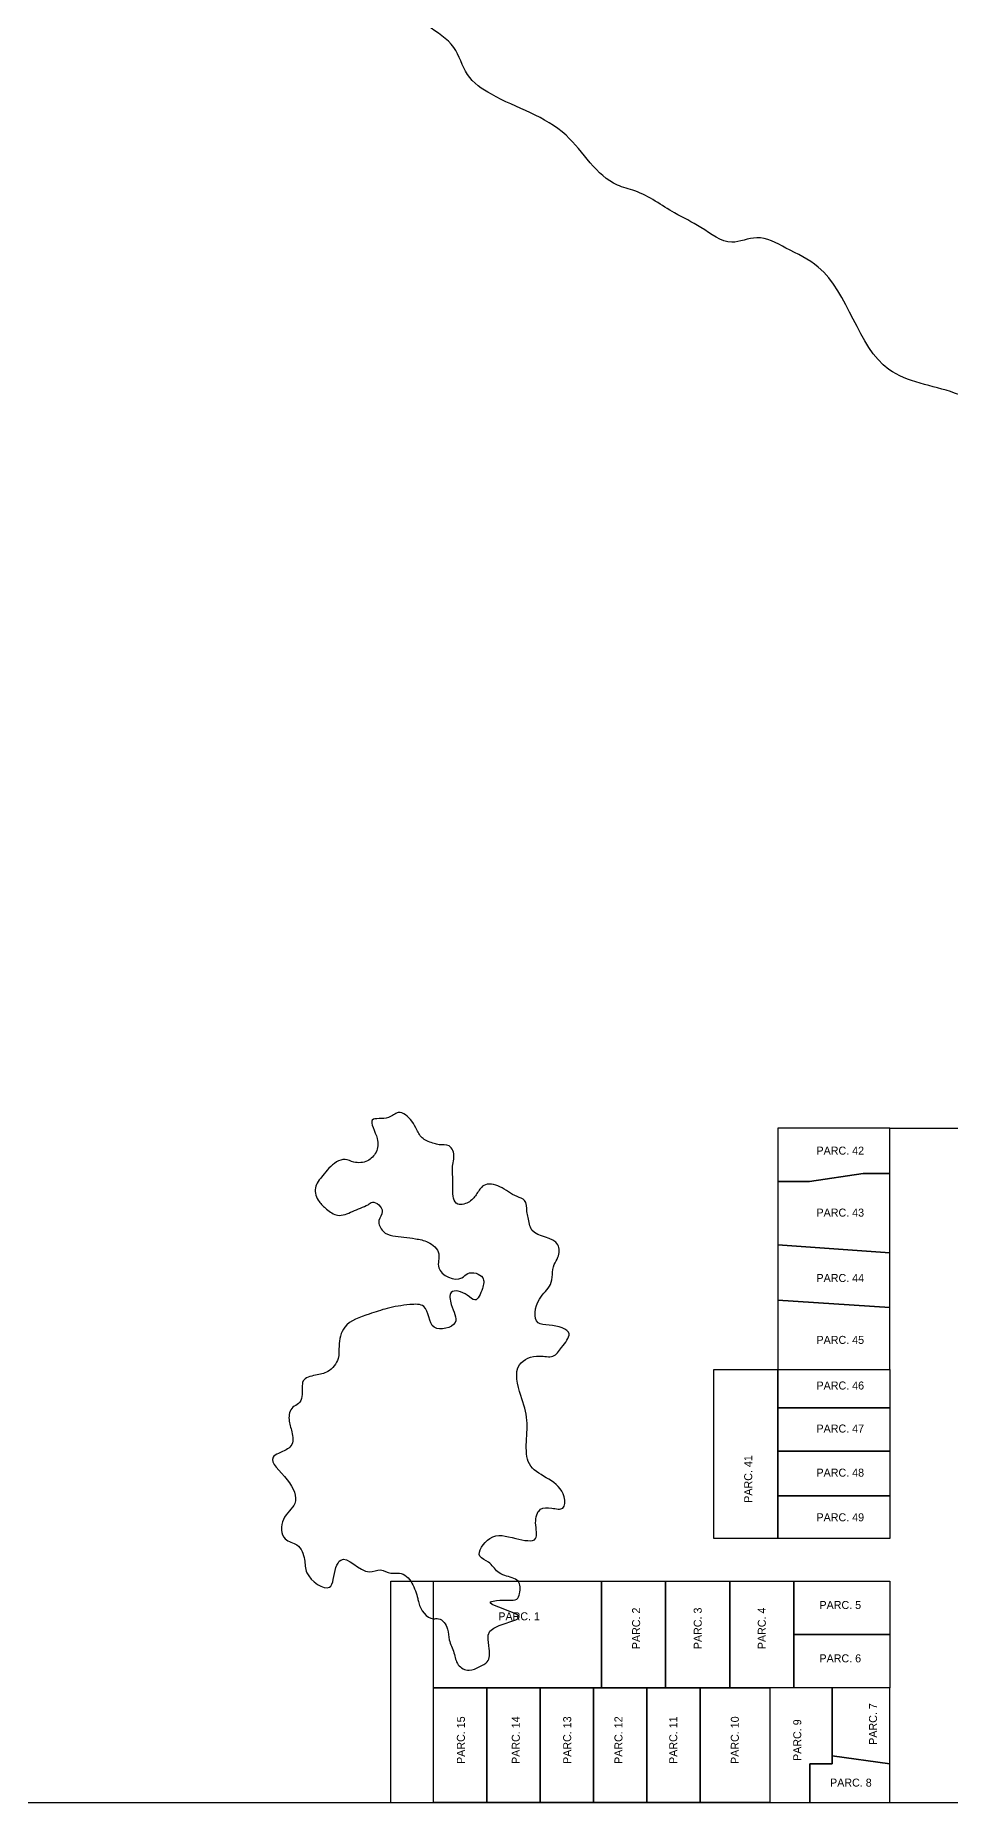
# Model space of a CAD drawing. Header units: millimetres. Extents: x 0 to 6558, y 60 to 10727.
# Drawn here: x 1676.4 to 1847.9, y 8430.1 to 8761.3 of the extents above; entities that cross this region are included whole.
import ezdxf

# ---------------------------------------------------------------- set-up
doc = ezdxf.new("R2010")
doc.units = ezdxf.units.MM
for name, color, linetype, lineweight in [('0 LAGUNA', 140, 'Continuous', 30), ('0 N° DE PARCELA', 255, 'Continuous', 25), ('0 SIG - PARCELAS', 252, 'Continuous', 18)]:
    doc.layers.add(name, color=color, linetype=linetype, lineweight=lineweight)
doc.layers.add('0 SIG - CHACRAS', color=253, linetype='Continuous')
doc.layers.add('PLANO SIN MENSURA BALASTRO', color=252, linetype='Continuous')
doc.styles.add('STYLE1', font='arial.ttf')

msp = doc.modelspace()

# ---------------------------------------------------------------- linework, layer by layer
at = {"layer": '0 LAGUNA'}
for points in [[(1600.476, 9014.937), (1582.902, 9015.366), (1578.033, 9012.039), (1572.396, 9006.407), (1565.99, 9002.823), (1558.046, 9000.263), (1556.509, 8992.328), (1557.021, 8986.952), (1559.584, 8975.689), (1562.402, 8967.753), (1561.633, 8964.169), (1565.477, 8956.49), (1567.784, 8953.93), (1568.809, 8949.834), (1570.602, 8945.738), (1574.958, 8942.923), (1584.245, 8930.42), (1589.29, 8928.26), (1596.858, 8926.46), (1602.263, 8923.94), (1606.947, 8919.62), (1608.749, 8914.94), (1612.713, 8906.301), (1617.398, 8904.501), (1621.001, 8900.901), (1627.848, 8894.421), (1641.181, 8893.341), (1650.91, 8882.182), (1654.153, 8873.542), (1659.198, 8868.502), (1664.964, 8864.543), (1670.008, 8861.303), (1676.134, 8855.903), (1679.377, 8850.503), (1684.783, 8842.943), (1690.933, 8840.276), (1701.075, 8829.828), (1704.878, 8826.979), (1711.85, 8820.33), (1712.167, 8817.164), (1711.216, 8815.898), (1707.413, 8814.948), (1705.511, 8814.948), (1702.659, 8813.998), (1702.025, 8805.766), (1702.976, 8798.167), (1705.511, 8792.785), (1707.413, 8787.719), (1719.247, 8779.334), (1729.208, 8774.261), (1737.02, 8771.334), (1745.028, 8767.237), (1749.911, 8763.14), (1754.794, 8759.042), (1757.333, 8753.969), (1761.825, 8750.262), (1775.818, 8742.584), (1785.431, 8733.255), (1788.727, 8732.157), (1796.143, 8728.041), (1801.087, 8725.298), (1806.855, 8722.554), (1811.524, 8723.377), (1817.017, 8721.456), (1823.059, 8717.889), (1836.314, 8698.706), (1848.615, 8694.282), (1865.343, 8684.943), (1880.595, 8677.571), (1890.928, 8673.147), (1903.72, 8665.774), (1927.829, 8651.029), (1935.701, 8647.096), (1950.462, 8638.741), (1962.27, 8640.215), (1964.238, 8646.605), (1963.254, 8657.418), (1951.938, 8663.316), (1940.129, 8672.164), (1932.257, 8677.079), (1920.941, 8688.875), (1916.021, 8698.214), (1924.877, 8699.197), (1927.829, 8698.706), (1934.225, 8699.197), (1946.033, 8717.875), (1941.114, 8725.248), (1927.829, 8739.502), (1914.545, 8752.773), (1902.736, 8761.128), (1888.468, 8770.467), (1886.5, 8784.23), (1892.896, 8792.585), (1895.356, 8803.399), (1891.42, 8816.67), (1890.922, 8831.899), (1892.998, 8839.502), (1907.601, 8844.029), (1914.648, 8845.057), (1922.703, 8849.554), (1936.834, 8860.38), (1925.124, 8875.977), (1920.385, 8889.902), (1916.203, 8900.486), (1872.241, 8876.136), (1859.095, 8861.621), (1851.484, 8857.473), (1830.035, 8862.312), (1815.505, 8871.298), (1798.899, 8883.048), (1786.445, 8894.798), (1783.677, 8907.931), (1774.682, 8924.52), (1739.114, 8981.215), (1733.382, 8988.851), (1722.394, 8994.101), (1719.528, 9003.645), (1716.184, 9017.485), (1709.018, 9028.938), (1700.42, 9036.574), (1694.209, 9039.914), (1689.432, 9039.914), (1686.088, 9039.914), (1680.833, 9039.437), (1679.878, 9027.506), (1686.088, 9015.576), (1690.388, 9009.372), (1695.643, 8999.827), (1698.031, 8987.419), (1697.553, 8981.693), (1693.731, 8976.443), (1688.954, 8978.352), (1683.7, 8985.033), (1679.878, 8991.714), (1677.967, 9006.986), (1666.979, 9021.302), (1662.202, 9020.348), (1655.992, 9009.849), (1655.037, 9003.168), (1646.438, 9005.077), (1640.706, 9011.281), (1635.928, 9006.031), (1621.597, 9010.326), (1619.208, 9009.849), (1605.833, 9011.281), (1600.476, 9014.937)], [(1738.751, 8542.15), (1735.806, 8540.895), (1733.024, 8540.2), (1730.937, 8541.358), (1729.546, 8542.748), (1728.851, 8545.296), (1730.242, 8547.612), (1731.401, 8549.002), (1734.415, 8550.623), (1736.038, 8550.16), (1738.588, 8550.391), (1740.211, 8552.013), (1740.443, 8554.56), (1739.516, 8558.035), (1742.53, 8558.498), (1744.385, 8559.424), (1746.935, 8557.803), (1747.862, 8556.182), (1749.021, 8554.56), (1751.108, 8553.634), (1752.036, 8553.402), (1753.891, 8553.171), (1754.818, 8551.086), (1754.586, 8549.697), (1754.586, 8547.149), (1754.586, 8545.064), (1755.513, 8542.285), (1756.673, 8542.285), (1758.527, 8543.443), (1759.687, 8545.064), (1760.382, 8545.759), (1763.396, 8545.527), (1766.642, 8543.675), (1768.034, 8542.98), (1768.497, 8540.895), (1768.729, 8539.737), (1769.424, 8537.421), (1774.294, 8534.642), (1774.294, 8532.325), (1773.598, 8530.936), (1772.902, 8527.23), (1770.816, 8524.45), (1770.583, 8520.05), (1772.67, 8519.587), (1776.38, 8517.965), (1774.989, 8515.417), (1773.366, 8513.796), (1770.816, 8513.796), (1767.106, 8512.175), (1767.338, 8506.384), (1768.497, 8501.752), (1769.193, 8493.182), (1775.453, 8487.392), (1775.221, 8485.307), (1773.134, 8485.307), (1771.047, 8485.076), (1770.12, 8482.528), (1770.12, 8479.605), (1766.411, 8479.605), (1761.541, 8479.605), (1759.687, 8476.274), (1761.313, 8475.164), (1763.015, 8473.364), (1764.316, 8472.664), (1766.819, 8471.605), (1767.119, 8469.263), (1766.619, 8468.263), (1765.117, 8468.063), (1762.814, 8467.963), (1761.713, 8467.763), (1767.026, 8465.011), (1761.213, 8461.462), (1761.213, 8461.262), (1761.419, 8458.954), (1761.067, 8456.491), (1759.658, 8455.611), (1757.633, 8454.907), (1755.608, 8455.963), (1754.815, 8458.162), (1753.935, 8460.625), (1753.582, 8462.648), (1751.909, 8464.583), (1750.969, 8464.583), (1748.211, 8467.574), (1748.035, 8468.365), (1747.595, 8469.773), (1745.922, 8472.5), (1744.601, 8473.115), (1742.969, 8473.115), (1741.079, 8473.731), (1738.966, 8473.379), (1733.594, 8475.578), (1732.714, 8474.171), (1731.481, 8470.477), (1727.255, 8473.204), (1726.814, 8475.667), (1725.406, 8478.393), (1723.204, 8479.537), (1722.86, 8483.184), (1724.981, 8486.185), (1723.567, 8490.599), (1720.916, 8494.836), (1723.39, 8496.248), (1724.274, 8496.954), (1724.45, 8499.602), (1723.92, 8501.897), (1724.627, 8504.192), (1725.687, 8504.898), (1726.394, 8507.9), (1726.571, 8509.135), (1728.869, 8510.195), (1731.166, 8510.901), (1733.109, 8513.372), (1733.286, 8515.667), (1734.347, 8519.198), (1738.941, 8521.67), (1742.299, 8522.729), (1746.54, 8523.435), (1749.191, 8523.082), (1751.135, 8519.198), (1755.022, 8520.081), (1754.316, 8523.435), (1754.316, 8525.73), (1757.32, 8525.2), (1758.733, 8524.318), (1760.147, 8526.436), (1760.199, 8528.486), (1757.402, 8529.262), (1756.313, 8528.486), (1751.962, 8530.35), (1751.962, 8532.989), (1749.941, 8535.163), (1747.61, 8535.784), (1745.434, 8536.094), (1741.548, 8537.181), (1740.771, 8539.199), (1741.393, 8540.907), (1739.528, 8542.615), (1738.751, 8542.15)]]:
    msp.add_spline(points, degree=3, dxfattribs=at)
at = {"layer": '0 SIG - CHACRAS'}
msp.add_lwpolyline([(1199.979, 8430.105), (2179.979, 8430.105), (2179.979, 9400.105), (1199.979, 9400.105)], close=True, dxfattribs=at)
at = {"layer": '0 SIG - PARCELAS'}
msp.add_lwpolyline([(1659.979, 8430.105), (1742.969, 8430.105), (1742.969, 8430.105), (1814.969, 8430.105), (1814.969, 8430.105), (1814.969, 8430.105), (1814.969, 8430.105), (1851.469, 8430.105), (1851.469, 8430.105), (1891.469, 8430.105), (1891.469, 8430.105), (1911.469, 8430.105), (1911.469, 8430.105), (1958.419, 8430.105), (1956.138, 8430.105), (1968.166, 8430.105), (2002.916, 8430.105), (2002.916, 8430.105), (2061.709, 8430.105), (2061.709, 8430.105), (2179.979, 8430.105), (2179.979, 9400.105), (1199.979, 9400.105)], dxfattribs=at)
at = {"layer": 'PLANO SIN MENSURA BALASTRO'}
for p, q in [((1836.469, 8556.485), (1851.469, 8556.485)), ((1742.969, 8430.105), (1742.969, 8471.605)), ((1742.969, 8471.605), (1750.969, 8471.605))]:
    msp.add_line(p, q, dxfattribs=at)
for points in [[(1815.469, 8556.485), (1815.469, 8546.485), (1821.419, 8546.485), (1831.469, 8547.985), (1836.469, 8547.985), (1836.469, 8556.485)], [(1815.469, 8546.485), (1815.469, 8534.625), (1836.469, 8533.135), (1836.469, 8547.985), (1831.469, 8547.985), (1821.419, 8546.485)], [(1815.469, 8534.625), (1815.469, 8524.285), (1836.469, 8522.885), (1836.469, 8533.135)], [(1815.469, 8524.285), (1815.469, 8511.285), (1836.469, 8511.285), (1836.469, 8522.885)], [(1803.469, 8511.285), (1815.469, 8511.285), (1815.469, 8479.605), (1803.469, 8479.605)], [(1815.469, 8511.285), (1836.469, 8511.285), (1836.469, 8504.105), (1815.469, 8504.105)], [(1815.469, 8504.105), (1836.469, 8504.105), (1836.469, 8495.955), (1815.469, 8495.955)], [(1815.469, 8495.955), (1836.469, 8495.955), (1836.469, 8487.605), (1815.469, 8487.605)], [(1815.469, 8487.605), (1836.469, 8487.605), (1836.469, 8479.605), (1815.469, 8479.605)], [(1750.969, 8471.605), (1782.469, 8471.605), (1782.469, 8451.605), (1750.969, 8451.605)], [(1782.469, 8471.605), (1794.469, 8471.605), (1794.469, 8451.605), (1782.469, 8451.605)], [(1794.469, 8471.605), (1806.469, 8471.605), (1806.469, 8451.605), (1794.469, 8451.605)], [(1806.469, 8471.605), (1818.469, 8471.605), (1818.469, 8451.605), (1806.469, 8451.605)], [(1818.469, 8471.605), (1836.469, 8471.605), (1836.469, 8461.605), (1818.469, 8461.605)], [(1818.469, 8461.605), (1836.469, 8461.605), (1836.469, 8451.605), (1818.469, 8451.605)], [(1750.969, 8451.605), (1760.969, 8451.605), (1760.969, 8430.105), (1750.969, 8430.105)], [(1760.969, 8451.605), (1770.969, 8451.605), (1770.969, 8430.105), (1760.969, 8430.105)], [(1770.969, 8451.605), (1780.969, 8451.605), (1780.969, 8430.105), (1770.969, 8430.105)], [(1780.969, 8451.605), (1790.969, 8451.605), (1790.969, 8430.105), (1780.969, 8430.105)], [(1790.969, 8451.605), (1800.969, 8451.605), (1800.969, 8430.105), (1790.969, 8430.105)], [(1800.969, 8451.605), (1813.969, 8451.605), (1813.969, 8430.105), (1800.969, 8430.105)], [(1813.969, 8451.605), (1813.969, 8430.105), (1821.469, 8430.105), (1821.469, 8437.405), (1825.669, 8437.405), (1825.669, 8451.605)], [(1825.669, 8451.605), (1825.669, 8438.905), (1836.469, 8437.405), (1836.469, 8451.605)], [(1825.669, 8438.905), (1825.669, 8437.405), (1821.469, 8437.405), (1821.469, 8430.105), (1836.469, 8430.105), (1836.469, 8437.405)]]:
    msp.add_lwpolyline(points, close=True, dxfattribs=at)

# ---------------------------------------------------------------- texts
at = {"layer": '0 N° DE PARCELA', "char_height": 1.5, "attachment_point": 5, "style": 'STYLE1'}
for s, insert in [('\\pt5;{\\fBankGothic Lt BT|b0|i0|c0|p34;PARC. 42}', (1827.187, 8552.29)), ('\\pt5;{\\fBankGothic Lt BT|b0|i0|c0|p34;PARC. 43}', (1827.187, 8540.677)), ('\\pt5;{\\fBankGothic Lt BT|b0|i0|c0|p34;PARC. 44}', (1827.187, 8528.419)), ('\\pt5;{\\fBankGothic Lt BT|b0|i0|c0|p34;PARC. 45}', (1827.187, 8516.819)), ('\\pt5;{\\fBankGothic Lt BT|b0|i0|c0|p34;PARC. 46}', (1827.187, 8508.27)), ('\\pt5;{\\fBankGothic Lt BT|b0|i0|c0|p34;PARC. 47}', (1827.187, 8500.207)), ('\\pt5;{\\fBankGothic Lt BT|b0|i0|c0|p34;PARC. 48}', (1827.187, 8491.941)), ('\\pt5;{\\fBankGothic Lt BT|b0|i0|c0|p34;PARC. 49}', (1827.187, 8483.572)), ('\\pt5;{\\fBankGothic Lt BT|b0|i0|c0|p34;PARC. 1}', (1767.026, 8465.011)), ('\\pt5;{\\fBankGothic Lt BT|b0|i0|c0|p34;PARC. 5}', (1827.187, 8467.139)), ('\\pt5;{\\fBankGothic Lt BT|b0|i0|c0|p34;PARC. 6}', (1827.187, 8457.139)), ('\\pt5;{\\fBankGothic Lt BT|b0|i0|c0|p34;PARC. 8}', (1829.173, 8433.849))]:
    msp.add_mtext(s, dxfattribs=dict(at, insert=insert))
at = {"layer": '0 N° DE PARCELA', "char_height": 1.5, "attachment_point": 5, "rotation": 90, "style": 'STYLE1'}
for s, insert in [('\\pt5;{\\fBankGothic Lt BT|b0|i0|c0|p34;PARC. 41}', (1809.95, 8490.762)), ('\\pt5;{\\fBankGothic Lt BT|b0|i0|c0|p34;PARC. 2}', (1788.95, 8462.762)), ('\\pt5;{\\fBankGothic Lt BT|b0|i0|c0|p34;PARC. 3}', (1800.491, 8462.762)), ('\\pt5;{\\fBankGothic Lt BT|b0|i0|c0|p34;PARC. 4}', (1812.491, 8462.762)), ('\\pt5;{\\fBankGothic Lt BT|b0|i0|c0|p34;PARC. 15}', (1756.125, 8441.817)), ('\\pt5;{\\fBankGothic Lt BT|b0|i0|c0|p34;PARC. 14}', (1766.41, 8441.817)), ('\\pt5;{\\fBankGothic Lt BT|b0|i0|c0|p34;PARC. 13}', (1776.035, 8441.817)), ('\\pt5;{\\fBankGothic Lt BT|b0|i0|c0|p34;PARC. 12}', (1785.643, 8441.817)), ('\\pt5;{\\fBankGothic Lt BT|b0|i0|c0|p34;PARC. 11}', (1795.91, 8441.817)), ('\\pt5;{\\fBankGothic Lt BT|b0|i0|c0|p34;PARC. 10}', (1807.443, 8441.817)), ('\\pt5;{\\fBankGothic Lt BT|b0|i0|c0|p34;PARC. 7}', (1833.328, 8444.84)), ('\\pt5;{\\fBankGothic Lt BT|b0|i0|c0|p34;PARC. 9}', (1819.143, 8441.817))]:
    msp.add_mtext(s, dxfattribs=dict(at, insert=insert))

doc.saveas('drawing.dxf')
